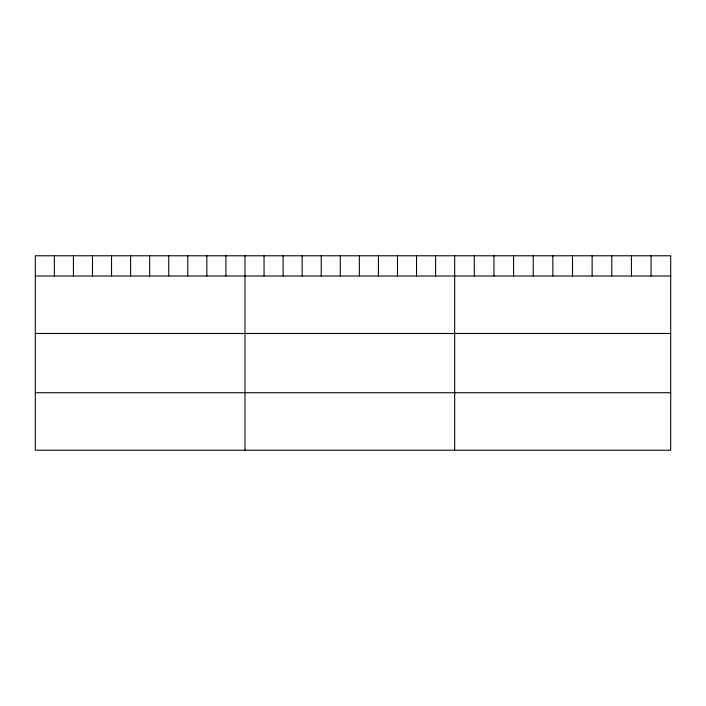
<?xml version="1.0" encoding="UTF-8"?>
<svg xmlns="http://www.w3.org/2000/svg" width="706" height="706" viewBox="0 0 706 706"><rect width="100%" height="100%" fill="white"/><g stroke="black" fill="none" stroke-linecap="round" stroke-linejoin="round"><path stroke-width="1.06" d="M670.7 276.002L670.7 450.216L35.3 450.216L35.3 255.784L670.7 255.784L670.7 276.002L35.3 276.002M35.3 333.488L670.7 333.488M35.3 392.721L670.7 392.721M651.064 255.784L651.064 276.002M631.42 255.784L631.42 276.002M611.784 255.784L611.784 276.002M592.14 255.784L592.14 276.002M572.504 255.784L572.504 276.002M552.86 255.784L552.86 276.002M533.224 255.784L533.224 276.002M513.58 255.784L513.58 276.002M493.944 255.784L493.944 276.002M474.3 255.784L474.3 276.002M454.664 255.784L454.664 450.216M435.602 255.784L435.602 276.002M416.54 255.784L416.54 276.002M397.478 255.784L397.478 276.002M378.416 255.784L378.416 276.002M359.354 255.784L359.354 276.002M340.292 255.784L340.292 276.002M321.23 255.784L321.23 276.002M302.168 255.784L302.168 276.002M283.106 255.784L283.106 276.002M264.044 255.784L264.044 276.002M244.982 255.784L244.982 450.216M225.92 255.784L225.92 276.002M206.858 255.784L206.858 276.002M187.796 255.784L187.796 276.002M168.734 255.784L168.734 276.002M149.672 255.784L149.672 276.002M130.61 255.784L130.61 276.002M111.548 255.784L111.548 276.002M92.486 255.784L92.486 276.002M73.424 255.784L73.424 276.002M54.362 255.784L54.362 276.002"/></g></svg>
